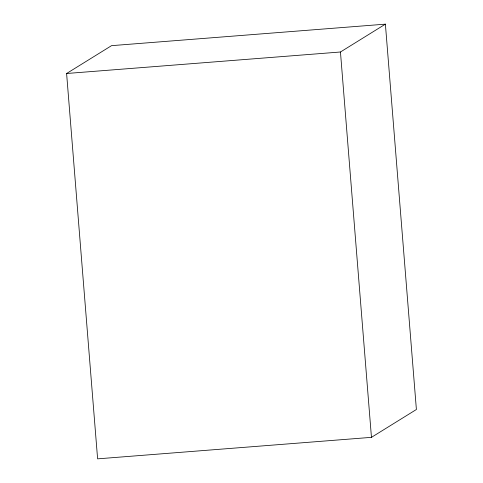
<?xml version="1.0" encoding="UTF-8"?>
<svg xmlns="http://www.w3.org/2000/svg" width="483" height="483" viewBox="0 0 483 483"><rect width="100%" height="100%" fill="white"/><g stroke="black" fill="none" stroke-linecap="round" stroke-linejoin="round"><path stroke-width="0.72" d="M66.606 73.501L111.543 45.656L385.392 24.15L416.394 409.499L371.457 437.344L97.608 458.85L66.606 73.501L340.455 51.995L385.392 24.15M340.455 51.995L371.457 437.344"/></g></svg>
